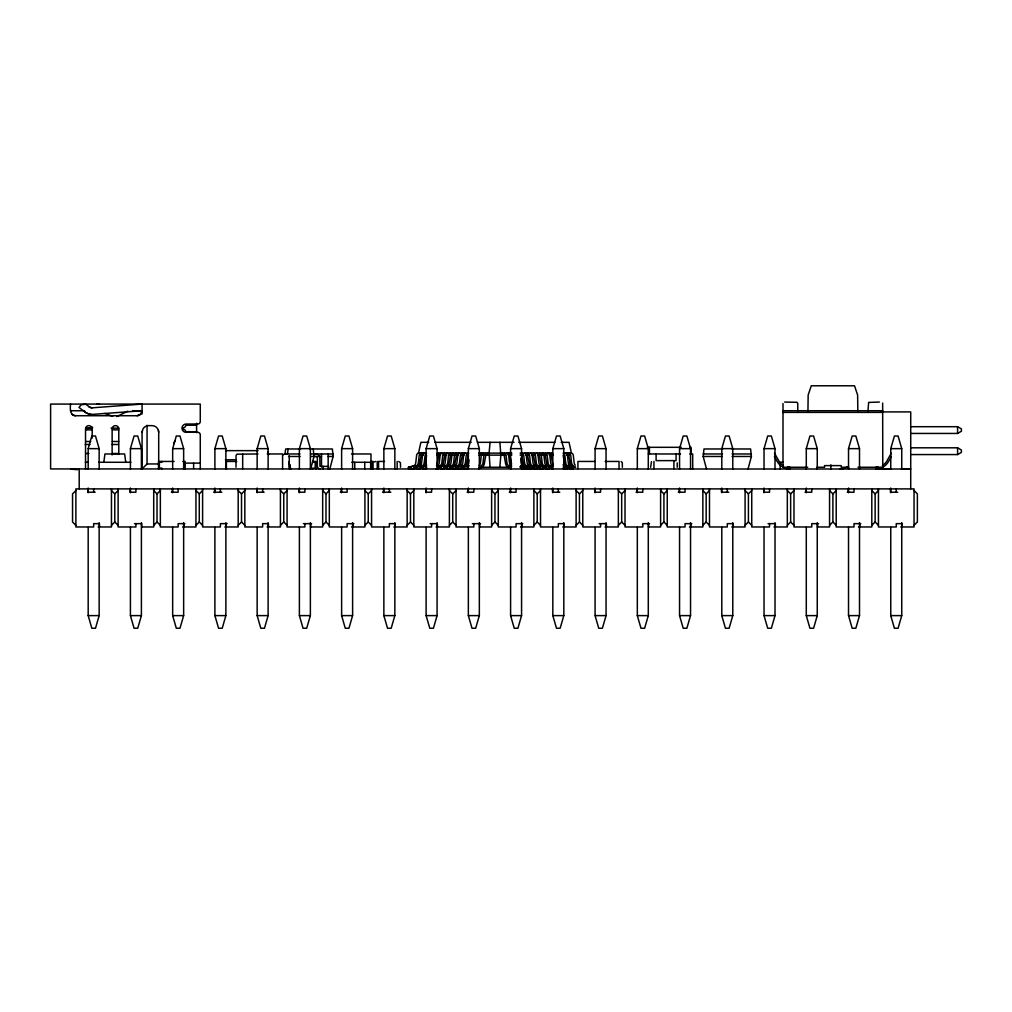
<?xml version="1.0" encoding="UTF-8"?>
<svg xmlns="http://www.w3.org/2000/svg" width="1012" height="1012" viewBox="0 0 1012 1012"><rect width="100%" height="100%" fill="white"/><g stroke="black" fill="none" stroke-linecap="round" stroke-linejoin="round"><path stroke-width="1.5" d="M783.01 403.51L782.997 467.266L807.74 467.266M499.865 467.266L500.839 455.134L499.865 442.32M490.061 442.32L489.087 453.136L490.061 467.266M469.011 459.802L468.682 462.699A3.77 2.656 -90 0 1 466.57 465.786L461.333 467.266L461.611 469.226M142.072 432.288L142.958 428.962A6.654 6.654 0 0 1 148.713 425.635L152.04 425.635A6.654 6.654 0 0 1 158.694 432.288L158.694 468.935M103.806 462.282L104.944 453.971L124.628 453.971L125.779 462.282M522.432 469.226L522.711 467.266L520.092 466.532M528.315 469.226L528.593 467.266L526 467.266L525.734 469.226L521.762 468.113M534.197 469.226L534.475 467.266L531.882 467.266L531.604 469.226L527.644 468.113M540.079 469.226L540.357 467.266L537.764 467.266L537.486 469.226L532.211 467.734M545.961 469.226L546.227 467.266L543.646 467.266L543.368 469.226L539.409 468.113M551.831 469.226L552.109 467.266L549.529 467.266L549.25 469.226L546.606 468.48M563.595 469.226L563.874 467.266M569.478 469.226L569.756 467.266L567.163 467.266L566.884 469.226L562.925 468.113M565.518 453.136A2.745 1.948 -90 0 1 567.441 455.438L568.276 462.699A3.77 2.656 -90 0 0 570.388 465.786L575.626 467.266L573.045 467.266L572.767 469.226L568.807 468.113M479.372 455.817L479.941 455.134M287.408 453.971L288.205 448.974M706.502 468.935L703.176 456.463L703.972 448.974L722.619 448.974M569.339 465.76L570.224 461.206M408.684 469.226L408.405 467.266L413.655 465.786A3.77 2.656 -90 0 0 415.768 462.699L416.602 455.438A2.745 1.948 -90 0 1 418.513 453.136L420.878 442.32L428.734 442.32M310.697 468.935L314.024 456.463L313.227 448.974M329.823 468.935L333.15 456.463L332.353 448.974L310.102 448.974M748.07 468.935L751.397 456.463L750.6 448.974L731.954 448.974M88.183 469.125L88.183 448.645L91.839 436.008L95.495 436.008L99.151 448.645L99.151 469.125M130.421 469.125L130.421 448.645L134.077 436.008L137.733 436.008L141.402 448.645L141.402 469.125M99.151 522.685L99.151 615.612L95.495 628.25L91.839 628.25L88.183 615.612L88.183 527.404M172.66 469.125L172.66 448.645L176.316 436.008L179.984 436.008L183.64 448.645L183.64 469.125M141.402 522.685L141.402 615.612L137.733 628.25L134.077 628.25L130.421 615.612L130.421 527.404M214.898 469.125L214.898 448.645L218.567 436.008L222.223 436.008L225.878 448.645L225.878 469.125M183.64 522.685L183.64 615.612L179.984 628.25L176.316 628.25L172.66 615.612L172.66 527.404M257.149 469.125L257.149 448.645L260.805 436.008L264.461 436.008L268.117 448.645L268.117 469.125M225.878 522.685L225.878 615.612L222.223 628.25L218.567 628.25L214.898 615.612L214.898 527.404M299.388 469.125L299.388 448.645L303.043 436.008L306.699 436.008L310.368 448.645L310.368 469.125M268.117 522.685L268.117 615.612L264.461 628.25L260.805 628.25L257.149 615.612L257.149 527.404M341.626 469.125L341.626 448.645L345.282 436.008L348.95 436.008L352.606 448.645L352.606 469.125M310.368 522.685L310.368 615.612L306.699 628.25L303.043 628.25L299.388 615.612L299.388 527.404M383.864 469.125L383.864 448.645L387.533 436.008L391.189 436.008L394.844 448.645L394.844 469.125M352.606 522.685L352.606 615.612L348.95 628.25L345.282 628.25L341.626 615.612L341.626 527.404M426.115 469.125L426.115 448.645L429.771 436.008L433.427 436.008L437.083 448.645L437.083 469.125M394.844 522.685L394.844 615.612L391.189 628.25L387.533 628.25L383.864 615.612L383.864 527.404M468.354 469.125L468.354 448.645L472.009 436.008L475.665 436.008L479.334 448.645L479.334 469.125M437.083 522.685L437.083 615.612L433.427 628.25L429.771 628.25L426.115 615.612L426.115 527.404M510.592 469.125L510.592 448.645L514.248 436.008L517.916 436.008L521.572 448.645L521.572 469.125M479.334 522.685L479.334 615.612L475.665 628.25L472.009 628.25L468.354 615.612L468.354 527.404M552.83 469.125L552.83 448.645L556.499 436.008L560.155 436.008L563.81 448.645L563.81 469.125M521.572 522.685L521.572 615.612L517.916 628.25L514.248 628.25L510.592 615.612L510.592 527.404M595.081 469.125L595.081 448.645L598.737 436.008L602.393 436.008L606.049 448.645L606.049 469.125M563.81 522.685L563.81 615.612L560.155 628.25L556.499 628.25L552.83 615.612L552.83 527.404M637.32 469.125L637.32 448.645L640.975 436.008L644.631 436.008L648.287 448.645L648.287 469.125M606.049 522.685L606.049 615.612L602.393 628.25L598.737 628.25L595.081 615.612L595.081 527.404M679.558 469.125L679.558 448.645L683.214 436.008L686.87 436.008L690.538 448.645L690.538 469.125M648.287 522.685L648.287 615.612L644.631 628.25L640.975 628.25L637.32 615.612L637.32 527.404M721.796 469.125L721.796 448.645L725.452 436.008L729.121 436.008L732.777 448.645L732.777 469.125M690.538 522.685L690.538 615.612L686.87 628.25L683.214 628.25L679.558 615.612L679.558 527.404M764.035 469.125L764.035 448.645L767.703 436.008L771.359 436.008L775.015 448.645L775.015 469.125M732.777 522.685L732.777 615.612L729.121 628.25L725.452 628.25L721.796 615.612L721.796 527.404M806.286 469.125L806.286 448.645L809.942 436.008L813.597 436.008L817.253 448.645L817.253 469.125M775.015 522.685L775.015 615.612L771.359 628.25L767.703 628.25L764.035 615.612L764.035 527.404M848.524 469.125L848.524 448.645L852.18 436.008L855.836 436.008L859.504 448.645L859.504 469.125M817.253 522.685L817.253 615.612L813.597 628.25L809.942 628.25L806.286 615.612L806.286 527.404M890.762 469.125L890.762 448.645L894.418 436.008L898.087 436.008L901.743 448.645L901.743 469.125M859.504 522.685L859.504 615.612L855.836 628.25L852.18 628.25L848.524 615.612L848.524 527.404M901.743 522.685L901.743 615.612L898.087 628.25L894.418 628.25L890.762 615.612L890.762 527.404M426.558 455.438L425.533 463.597A5.768 4.073 -90 0 1 423.56 467.152M891.306 453.161L886.55 461.611A12.89 12.89 0 0 1 882.413 465.495M891.37 456.463L888.599 461.447A14.547 14.547 0 0 1 875.886 468.935M70.562 404.079C70.081 408.127 69.664 415.578 75.546 415.717L137.075 415.717L140.605 414.262L142.072 410.733L91.422 414.465A13.358 13.32 -90 0 1 84.666 411.783L79.025 407.469L81.049 404.825L85.716 404.205L88.714 406.508A6.679 6.667 90 0 0 92.092 407.836L142.059 404.079L142.072 414.06M75.875 490.554L72.548 493.881L72.548 521.99L75.875 525.317M111.459 525.317L114.786 521.99L114.786 493.881L118.113 490.554M147.056 425.242L147.056 463.951L142.072 468.935L142.072 431.302M153.71 525.317L157.024 521.99L157.024 493.881L160.351 490.554M202.602 525.317L199.275 521.99L199.275 493.881L202.602 490.554M195.948 525.317L199.275 521.99M238.187 525.317L241.514 521.99L241.514 493.881L244.841 490.554M280.425 525.317L283.752 521.99L283.752 493.881L287.079 490.554M322.664 525.317L325.99 521.99L325.99 493.881L329.317 490.554M364.915 525.317L368.241 521.99L368.241 493.881L371.568 490.554M407.153 525.317L410.48 521.99L410.48 493.881L413.807 490.554M449.391 525.317L452.718 521.99L452.718 493.881L456.045 490.554M491.63 525.317L494.957 521.99L494.957 493.881L498.283 490.554M540.522 525.317L537.208 521.99L537.208 493.881L540.522 490.554M533.881 525.317L537.208 521.99M576.119 525.317L579.446 521.99L579.446 493.881L582.773 490.554M618.357 525.317L621.684 521.99L621.684 493.881L625.011 490.554M660.596 525.317L663.923 521.99L663.923 493.881L667.25 490.554M702.847 525.317L706.161 521.99L706.161 493.881L709.488 490.554M745.085 525.317L748.412 521.99L748.412 493.881L751.739 490.554M793.977 525.317L790.65 521.99L790.65 493.881L793.977 490.554M787.323 525.317L790.65 521.99M829.562 525.317L832.889 521.99L832.889 493.881L836.216 490.554M871.8 525.317L875.127 521.99L875.127 493.881L878.454 490.554M914.051 525.317L917.378 521.99L917.378 493.881L914.051 490.554M374.377 461.94L375.604 461.447M651.45 461.674L650.627 467.266M911.508 433.44L957.58 433.44L961.4 431.251L961.4 428.886L957.58 426.697L911.508 426.697M911.508 454.565L957.592 454.565L961.4 452.377L961.4 450.011L957.592 447.81L911.508 447.81M127.727 411.163L118.189 415.957A7.35 7.337 -90 0 1 116.759 416.489M408.405 467.266L416.248 465.786A3.77 2.656 -90 0 0 418.348 462.699L419.183 455.438A2.745 1.948 -90 0 1 421.106 453.136M414.566 469.226L414.287 467.266L419.537 465.786A3.77 2.656 -90 0 0 421.637 462.699L422.485 455.438A2.745 1.948 -90 0 1 424.395 453.136M414.287 467.266L422.13 465.786A3.77 2.656 -90 0 0 424.23 462.699L425.065 455.438A2.745 1.948 -90 0 1 426.533 453.212M413.921 468.48L411.277 469.226L410.998 467.266M420.448 469.226L420.17 467.266L425.419 465.786A3.77 2.656 -90 0 0 426.621 464.976M420.17 467.266L426.697 466.152M421.118 468.113L417.159 469.226L416.881 467.266M427.001 468.113L423.029 469.226L422.763 467.266M437.146 466.532L439.765 465.786A3.77 2.656 -90 0 0 441.864 462.699L442.712 455.438A2.745 1.948 -90 0 1 444.622 453.136M438.082 469.226L437.804 467.266L443.054 465.786A3.77 2.656 -90 0 0 445.166 462.699L446.001 455.438A2.745 1.948 -90 0 1 447.911 453.136M437.804 467.266L445.647 465.786A3.77 2.656 -90 0 0 447.747 462.699L448.582 455.438A2.745 1.948 -90 0 1 450.504 453.136M436.109 468.86L438.753 468.113M443.964 469.226L443.686 467.266L448.936 465.786A3.77 2.656 -90 0 0 451.036 462.699L451.883 455.438A2.745 1.948 -90 0 1 453.793 453.136M443.686 467.266L451.529 465.786A3.77 2.656 -90 0 0 453.629 462.699L454.464 455.438A2.745 1.948 -90 0 1 456.387 453.136M444.635 468.113L440.675 469.226L440.397 467.266M449.847 469.226L449.568 467.266L454.818 465.786A3.77 2.656 -90 0 0 456.918 462.699L457.753 455.438A2.745 1.948 -90 0 1 459.676 453.136M449.568 467.266L457.399 465.786A3.77 2.656 -90 0 0 459.511 462.699L460.346 455.438A2.745 1.948 -90 0 1 462.269 453.136M449.189 468.48L446.558 469.226L446.279 467.266M455.729 469.226L455.451 467.266L460.7 465.786A3.77 2.656 -90 0 0 462.8 462.699L463.635 455.438A2.745 1.948 -90 0 1 465.558 453.136M455.451 467.266L463.281 465.786A3.77 2.656 -90 0 0 465.393 462.699L466.228 455.438A2.745 1.948 -90 0 1 468.139 453.136M456.399 468.113L452.427 469.226L452.162 467.266M461.333 467.266L469.163 465.786M463.597 467.734L458.309 469.226L458.031 467.266M468.151 468.113L464.192 469.226L463.913 467.266M478.587 468.48L481.598 467.607A5.768 4.073 -90 0 0 484.331 463.597L485.823 455.134M421.144 455.134L419.664 463.597A5.768 4.073 -90 0 1 417.678 467.152M450.542 455.134L449.062 463.597A5.768 4.073 -90 0 1 447.076 467.152M456.425 455.134L454.932 463.597A5.768 4.073 -90 0 1 452.959 467.152M87.007 428.544L92.079 427.38A13.156 13.156 0 0 1 92.712 427.279M438.791 455.134L437.298 463.597A5.768 4.073 -90 0 1 436.564 465.659M444.66 455.134L443.18 463.597A5.768 4.073 -90 0 1 441.194 467.152M462.307 455.134L460.814 463.597A5.768 4.073 -90 0 1 458.841 467.152M468.189 455.134L466.696 463.597A5.768 4.073 -90 0 1 464.71 467.152M77.507 469.669L70.676 469.188M285.662 453.971L285.207 453.996A4.162 4.162 0 0 0 283.221 454.818M875.848 467.266L877.024 467.215A12.89 12.89 0 0 0 878.15 467.063M784.667 402.068L796.963 402.283L797.772 403.51L797.785 410.733M879.39 402.068L868.638 402.409L867.992 410.733M70.562 410.733L84.641 410.733M132.597 410.733L142.148 410.733M782.997 410.733L882.78 410.733M881.288 411.909L910.724 411.909L910.724 488.897M782.997 412.39L882.78 412.39M196.594 425.23L185.791 425.23A2.492 2.492 0 0 1 183.298 427.722L183.298 429.379A2.492 2.492 0 0 1 185.791 431.871L196.594 431.871M85.944 428.19L92.484 428.19M111.08 428.19L118.821 428.19M85.944 429.847L92.181 429.847M112.446 429.847L118.682 429.847M85.944 441.498L90.612 441.498M112.446 441.498L118.682 441.498M435.021 442.32L471.187 442.32M477.474 442.32L514.02 442.32M518.739 442.32L554.892 442.32M561.179 442.32L569.048 442.32L571.4 453.136A2.745 1.948 -90 0 1 573.323 455.438L574.158 462.699A3.77 2.656 -90 0 0 575.284 465.204M85.236 444.47L89.967 444.47M112.079 444.47L118.391 444.47M647.3 447.317L681.202 447.317M689.918 447.317L691.032 447.317L691.032 453.971M88.183 448.645L99.151 448.645M130.421 448.645L141.402 448.645M172.66 448.645L183.64 448.645M214.898 448.645L225.878 448.645M257.149 448.645L268.117 448.645M299.388 448.645L310.368 448.645M341.626 448.645L352.606 448.645M383.864 448.645L394.844 448.645M426.115 448.645L437.083 448.645M468.354 448.645L479.334 448.645M510.592 448.645L521.572 448.645M552.83 448.645L563.81 448.645M595.081 448.645L606.049 448.645M637.32 448.645L648.287 448.645M679.558 448.645L690.538 448.645M721.796 448.645L732.777 448.645M764.035 448.645L775.015 448.645M806.286 448.645L817.253 448.645M848.524 448.645L859.504 448.645M890.762 448.645L901.743 448.645M300.716 448.974L285.713 448.974L284.916 453.971L299.931 453.971M225.6 450.644L258.022 450.644M418.513 453.136L426.368 453.136M437.336 453.136L468.695 453.136M478.967 453.136L511.806 453.136M520.13 453.136L552.527 453.136M563.482 453.136L571.4 453.136M85.754 453.49L88.892 453.49M112.345 453.49L118.606 453.49M258.022 453.971L236.859 454.186L236.024 455.628L236.024 467.266M267.244 453.971L282.588 453.971L282.588 468.708M310.886 453.971L333.15 453.971M351.518 453.971L370.987 453.971L370.987 468.935M648.376 453.971L680.507 453.971M689.817 453.971L692.701 453.971L692.701 468.935M703.176 453.971L722.442 453.971M732.093 453.971L751.397 453.971M420.094 455.134L423.231 455.134M437.336 455.134L440.473 455.134M443.61 455.134L446.747 455.134M449.568 455.134L458.031 455.134L458.031 453.136M460.852 455.134L463.989 455.134L463.913 453.136M478.967 455.134L505.545 455.134M511.806 455.134L508.366 455.134L508.366 453.136M520.13 455.134L522.711 455.134M525.898 455.134L529.036 455.134M535.297 455.134L531.882 455.134L531.882 453.136M546.265 455.134L537.764 455.134L537.764 453.136M549.389 455.134L552.527 455.134M566.619 455.134L569.756 455.134M288.521 456.463L300.058 456.463M310.912 456.463L321.5 456.463M328.154 456.463L333.15 456.463M703.176 456.463L722.378 456.463M732.093 456.463L751.397 456.463M225.398 459.79L236.315 459.79M174.14 461.447L158.53 461.447L158.53 468.935M182.919 461.447L185.133 461.447L185.133 468.935M236.732 461.447L226.384 461.447L226.384 468.935M370.847 461.447L373.061 461.447L373.061 468.935M384.459 461.447L378.551 461.447L378.551 468.935M398.779 461.447L400.448 462.686L400.499 467.266M594.828 461.447L577.941 461.447L577.941 468.708M605.201 461.447L619.028 461.447L619.028 468.708M783.174 462.18L780.189 462.18L780.189 468.935M85.425 462.282L87.753 462.282M98.619 462.282L130.965 462.282M351.809 462.282L370.987 462.282M184.5 463.116L200.275 463.116M147.056 463.951L158.694 463.951M328.154 466.443L319.931 466.279L319.817 457.576A4.162 4.162 0 0 0 316.225 453.996L315.769 453.971M479.055 467.266L510.87 467.266M520.13 467.266L522.711 467.266M816.924 467.266L824.578 467.266L824.578 465.609L841.2 465.609L841.2 467.266L848.853 467.266M858.037 467.266L882.78 467.266L882.654 403.092M879.744 469.011L890.585 469.011M901.426 469.011L910.724 469.011L50.6 468.935L50.6 404.079L200.275 404.079L200.275 421.536A2.492 2.492 0 0 1 197.783 424.028L186.132 424.028A4.162 4.162 0 0 0 181.983 428.19A4.162 4.162 0 0 0 186.132 432.352L188.548 431.618L197.783 432.352A2.492 2.492 0 0 1 200.275 434.844L200.275 468.935M95.128 492.212L87.854 492.212L87.854 488.897M171.407 492.212L178.15 492.212L178.15 488.897M213.646 492.212L221.843 492.212M264.094 492.212L256.808 492.212L256.808 488.897M340.374 492.212L347.116 492.212L347.116 488.897M382.612 492.212L390.809 492.212M467.101 492.212L473.844 492.212L473.844 488.897M509.34 492.212L516.082 492.212L516.082 488.897M559.775 492.212L552.501 492.212L552.501 488.897M636.067 492.212L642.81 492.212L642.81 488.897M678.306 492.212L685.048 492.212L685.048 488.897M728.741 492.212L721.467 492.212L721.467 488.897M805.021 492.212L811.776 492.212L811.776 488.897M847.272 492.212L854.014 492.212L854.014 488.897M897.707 492.212L890.433 492.212L890.433 488.897M134.457 523.647L141.731 523.647L141.731 526.974M184.892 523.647L178.15 523.647L178.15 526.974L160.351 526.974L160.351 488.897M227.131 523.647L220.388 523.647L220.388 526.974L202.602 526.974L202.602 488.897M303.423 523.647L311.62 523.647M353.858 523.647L347.116 523.647L347.116 526.974L329.317 526.974L329.317 488.897M430.138 523.647L437.424 523.647L437.424 526.974M472.389 523.647L480.586 523.647M522.824 523.647L516.082 523.647L516.082 526.974L498.283 526.974L498.283 488.897M599.104 523.647L606.39 523.647L606.39 526.974M649.552 523.647L642.81 523.647L642.81 526.974L625.011 526.974L625.011 488.897M691.791 523.647L685.048 523.647L685.048 526.974L667.25 526.974L667.25 488.897M768.07 523.647L775.344 523.647L775.344 526.974M818.518 523.647L811.776 523.647L811.776 526.974L793.977 526.974L793.977 488.897M860.757 523.647L854.014 523.647L854.014 526.974L836.216 526.974L836.216 488.897M98.101 526.974L111.459 526.974L111.459 488.897M141.528 526.974L153.71 526.974L153.71 488.897M182.59 526.974L195.948 526.974L195.948 488.897M224.828 526.974L238.187 526.974L238.187 488.897M267.079 526.974L280.425 526.974L280.425 488.897M310.494 526.974L322.664 526.974L322.664 488.897M351.556 526.974L364.915 526.974L364.915 488.897M393.794 526.974L407.153 526.974L407.153 488.897M436.045 526.974L449.391 526.974L449.391 488.897M479.46 526.974L491.63 526.974L491.63 488.897M520.522 526.974L533.881 526.974L533.881 488.897M562.761 526.974L576.119 526.974L576.119 488.897M605.012 526.974L618.357 526.974L618.357 488.897M648.426 526.974L660.596 526.974L660.596 488.897M689.488 526.974L702.847 526.974L702.847 488.897M731.727 526.974L745.085 526.974L745.085 488.897M773.978 526.974L787.323 526.974L787.323 488.897M817.392 526.974L829.562 526.974L829.562 488.897M858.454 526.974L871.8 526.974L871.8 488.897M900.693 526.974L914.051 526.974L914.051 488.897L75.875 488.897L75.875 526.974L93.673 526.974L93.673 523.647L99.492 523.647L99.492 526.974M88.183 615.612L99.151 615.612M130.421 615.612L141.402 615.612M172.66 615.612L183.64 615.612M214.898 615.612L225.878 615.612M257.149 615.612L268.117 615.612M299.388 615.612L310.368 615.612M341.626 615.612L352.606 615.612M383.864 615.612L394.844 615.612M426.115 615.612L437.083 615.612M468.354 615.612L479.334 615.612M510.592 615.612L521.572 615.612M552.83 615.612L563.81 615.612M595.081 615.612L606.049 615.612M637.32 615.612L648.287 615.612M679.558 615.612L690.538 615.612M721.796 615.612L732.777 615.612M764.035 615.612L775.015 615.612M806.286 615.612L817.253 615.612M848.524 615.612L859.504 615.612M890.762 615.612L901.743 615.612M789.929 467.266L788.753 467.215A12.89 12.89 0 0 1 787.627 467.063M568.769 455.134L570.262 463.597A5.768 4.073 -90 0 0 572.248 467.152M551.135 455.134L552.628 463.597A5.768 4.073 -90 0 0 553.121 465.178M545.253 455.134L546.746 463.597A5.768 4.073 -90 0 0 548.719 467.152M539.371 455.134L540.863 463.597A5.768 4.073 -90 0 0 542.849 467.152M533.501 455.134L534.981 463.597A5.768 4.073 -90 0 0 536.967 467.152M527.619 455.134L529.099 463.597A5.768 4.073 -90 0 0 531.085 467.152M521.737 455.134L523.229 463.597A5.768 4.073 -90 0 0 525.203 467.152M509.972 455.134L511.465 463.597A5.768 4.073 -90 0 0 511.591 464.141M504.102 455.134L505.583 463.597A5.768 4.073 -90 0 0 508.328 467.607L511.326 468.48M573.045 467.266L567.795 465.786A3.77 2.656 -90 0 1 565.695 462.699L564.86 455.438A2.745 1.948 -90 0 0 563.165 453.161M569.756 467.266L564.506 465.786A3.77 2.656 -90 0 1 563.115 464.71M563.229 466.152L567.163 467.266M552.78 466.532L550.161 465.786A3.77 2.656 -90 0 1 548.049 462.699L547.214 455.438A2.745 1.948 -90 0 0 545.291 453.136M552.109 467.266L546.86 465.786A3.77 2.656 -90 0 1 544.76 462.699L543.925 455.438A2.745 1.948 -90 0 0 542.002 453.136M549.529 467.266L544.279 465.786A3.77 2.656 -90 0 1 542.166 462.699L541.331 455.438A2.745 1.948 -90 0 0 539.421 453.136M546.227 467.266L540.99 465.786A3.77 2.656 -90 0 1 538.877 462.699L538.042 455.438A2.745 1.948 -90 0 0 536.12 453.136M543.646 467.266L538.397 465.786A3.77 2.656 -90 0 1 536.297 462.699L535.462 455.438A2.745 1.948 -90 0 0 533.539 453.136M540.357 467.266L535.108 465.786A3.77 2.656 -90 0 1 532.995 462.699L532.16 455.438A2.745 1.948 -90 0 0 530.25 453.136M537.764 467.266L532.514 465.786A3.77 2.656 -90 0 1 530.414 462.699L529.58 455.438A2.745 1.948 -90 0 0 527.657 453.136M534.475 467.266L529.225 465.786A3.77 2.656 -90 0 1 527.125 462.699L526.278 455.438A2.745 1.948 -90 0 0 524.368 453.136M531.882 467.266L526.632 465.786A3.77 2.656 -90 0 1 524.532 462.699L523.697 455.438A2.745 1.948 -90 0 0 521.775 453.136M528.593 467.266L523.343 465.786A3.77 2.656 -90 0 1 521.243 462.699L520.737 458.347M520.763 465.786L526 467.266M511.617 466.532L508.998 465.786A3.77 2.656 -90 0 1 506.898 462.699L506.051 455.438A2.745 1.948 -90 0 0 504.14 453.136M621.115 461.51L622.291 462.686L622.355 467.266M104.919 413.402L112.243 416.236A7.35 7.337 -90 0 0 112.724 416.413M563.178 455.21L564.38 463.597A5.768 4.073 -90 0 0 566.366 467.152M871.8 490.554L875.127 493.881M875.127 521.99L878.454 525.317M829.562 490.554L832.889 493.881M832.889 521.99L836.216 525.317M787.323 490.554L790.65 493.881M745.085 490.554L748.412 493.881M748.412 521.99L751.739 525.317M702.847 490.554L706.161 493.881M706.161 521.99L709.488 525.317M660.596 490.554L663.923 493.881M663.923 521.99L667.25 525.317M618.357 490.554L621.684 493.881M621.684 521.99L625.011 525.317M576.119 490.554L579.446 493.881M579.446 521.99L582.773 525.317M533.881 490.554L537.208 493.881M491.63 490.554L494.957 493.881M494.957 521.99L498.283 525.317M449.391 490.554L452.718 493.881M452.718 521.99L456.045 525.317M407.153 490.554L410.48 493.881M410.48 521.99L413.807 525.317M364.915 490.554L368.241 493.881M368.241 521.99L371.568 525.317M322.664 490.554L325.99 493.881M325.99 521.99L329.317 525.317M280.425 490.554L283.752 493.881M283.752 521.99L287.079 525.317M238.187 490.554L241.514 493.881M241.514 521.99L244.841 525.317M195.948 490.554L199.275 493.881M153.71 490.554L157.024 493.881M157.024 521.99L160.351 525.317M111.459 490.554L114.786 493.881M114.786 521.99L118.113 525.317M774.471 453.161L779.227 461.611A12.89 12.89 0 0 0 783.364 465.495M774.408 456.463L777.178 461.447A14.547 14.547 0 0 0 789.891 468.935M158.429 430.479L158.694 432.288M267.763 451.947L268.711 454.565M288.888 462.003L290.735 468.935M419.411 459.688L420.587 465.76M467.202 467.266L467.481 469.226M426.052 467.266L426.33 469.226M677.218 462.901L677.23 467.266M957.58 426.697L957.58 433.44M957.592 447.81L957.592 454.565M902.072 526.974L902.072 523.647L896.252 523.647L896.252 526.974L878.454 526.974L878.454 488.897M896.252 488.897L896.252 492.212M890.762 488.024L890.762 492.755M859.833 523.647L859.833 526.974M857.834 410.733L857.619 394.996L854.507 385.787L811.282 385.787L808.158 394.996L807.943 410.733M848.524 488.024L848.524 492.755M848.195 488.897L848.195 492.212M830.865 464.887L830.865 468.935M817.595 523.647L817.595 526.974M806.286 488.024L806.286 492.755M805.944 488.897L805.944 492.212M769.525 488.897L769.525 492.212L763.706 492.212L763.706 488.897M769.525 523.647L769.525 526.974L751.739 526.974L751.739 488.897M764.035 488.024L764.035 492.755M733.105 526.974L733.105 523.647L727.286 523.647L727.286 526.974L709.488 526.974L709.488 488.897M727.286 488.897L727.286 492.212M721.796 488.024L721.796 492.755M690.867 523.647L690.867 526.974M679.558 488.024L679.558 492.755M679.229 488.897L679.229 492.212M676.067 453.971L676.067 460.624L656.105 460.624L656.105 453.971M673.903 461.459L673.903 468.708M653.942 461.459L653.942 468.708M649.451 447.317L649.451 453.971M648.629 523.647L648.629 526.974M637.32 488.024L637.32 492.755M636.978 488.897L636.978 492.212M600.559 488.897L600.559 492.212L594.74 492.212L594.74 488.897M600.559 523.647L600.559 526.974L582.773 526.974L582.773 488.897M595.081 488.024L595.081 492.755M567.163 453.136L567.163 455.134M564.139 526.974L564.139 523.647L558.32 523.647L558.32 526.974L540.522 526.974L540.522 488.897M558.32 488.897L558.32 492.212M552.83 488.024L552.83 492.755M549.529 453.136L549.529 455.134M543.646 453.136L543.646 455.134M526 453.136L526 455.134M521.901 523.647L521.901 526.974M510.592 488.024L510.592 492.755M510.263 488.897L510.263 492.212M502.483 453.136L502.483 455.134M487.43 453.136L487.43 455.134M481.56 453.136L481.56 455.134M479.663 523.647L479.663 526.974M473.844 523.647L473.844 526.974L456.045 526.974L456.045 488.897M468.354 488.024L468.354 492.755M468.025 488.897L468.025 492.212M452.162 453.136L452.162 455.134M446.279 453.136L446.279 455.134M440.397 453.136L440.397 455.134M431.593 488.897L431.593 492.212L425.774 492.212L425.774 488.897M431.593 523.647L431.593 526.974L413.807 526.974L413.807 488.897M426.115 488.024L426.115 492.755M422.763 453.136L422.763 455.134M397.172 461.459L397.172 468.708M395.173 526.974L395.173 523.647L389.354 523.647L389.354 526.974L371.568 526.974L371.568 488.897M389.354 488.897L389.354 492.212M383.864 488.024L383.864 492.755M383.535 488.897L383.535 492.212M377.223 461.459L377.223 468.708M372.226 462.282L372.226 468.101M370.645 462.282L370.645 468.935M364.75 462.282L364.75 468.935M354.769 462.282L354.769 468.935M352.935 523.647L352.935 526.974M341.626 488.024L341.626 492.755M341.297 488.897L341.297 492.212M328.154 453.971L328.154 468.935M323.17 466.443L323.17 468.935M321.5 453.971L321.5 467.139M316.022 468.935L316.022 461.447L312.695 461.447L312.695 462.282L315.187 462.282L315.187 468.101L312.695 468.101L312.695 468.935M310.697 523.647L310.697 526.974M304.878 488.897L304.878 492.212L299.059 492.212L299.059 488.897M304.878 523.647L304.878 526.974L287.079 526.974L287.079 488.897M299.388 488.024L299.388 492.755M290.242 465.191L290.242 468.101M289.407 464.445L289.407 468.935M289.242 455.628L289.242 467.266M268.458 526.974L268.458 523.647L262.639 523.647L262.639 526.974L244.841 526.974L244.841 488.897M262.639 488.897L262.639 492.212M257.149 488.024L257.149 492.755M242.678 453.983L242.678 468.708M226.207 523.647L226.207 526.974M220.388 488.897L220.388 492.212M214.898 488.024L214.898 492.755M214.569 488.897L214.569 492.212M196.594 423.269L196.594 432.668M193.621 463.116L193.621 468.442M184.31 462.282L184.31 468.101M183.969 523.647L183.969 526.974M172.66 488.024L172.66 492.755M172.331 488.897L172.331 492.212M161.857 461.447L161.857 462.282L159.365 462.282L159.365 468.101L161.857 468.101L161.857 468.935M135.912 488.897L135.912 492.212L130.093 492.212L130.093 488.897M135.912 523.647L135.912 526.974L118.113 526.974L118.113 488.897M130.421 488.024L130.421 492.755M118.784 454.439L118.784 428.962A3.327 3.327 0 0 0 115.457 425.635A3.327 3.327 0 0 0 112.13 428.962L112.13 454.932M93.673 488.897L93.673 492.212M92.181 438.133L92.181 428.962A3.327 3.327 0 0 0 88.854 425.635A3.327 3.327 0 0 0 85.527 428.962L85.527 468.935M88.183 488.024L88.183 492.755M79.202 468.935L79.202 488.897M510.529 467.405A5.768 4.073 -90 0 1 510.149 467.152M479.764 467.152A5.768 4.073 -90 0 1 479.005 467.607M552.742 465.786A3.77 2.656 -90 0 1 550.642 462.699L549.807 455.438A2.745 1.948 -90 0 0 547.884 453.136M573.678 465.786A3.77 2.656 -90 0 1 571.565 462.699L570.73 455.438A2.745 1.948 -90 0 0 568.82 453.136M551.173 453.136A2.745 1.948 -90 0 1 553.045 455.122M511.591 465.786A3.77 2.656 -90 0 1 509.479 462.699L508.644 455.438A2.745 1.948 -90 0 0 506.721 453.136M479.093 465.393A3.77 2.656 -90 0 0 480.434 462.699L481.282 455.438A2.745 1.948 -90 0 1 483.192 453.136M480.928 465.786A3.77 2.656 -90 0 0 483.028 462.699L483.862 455.438A2.745 1.948 -90 0 1 485.785 453.136M479.233 453.3A2.745 1.948 -90 0 1 479.903 453.136M510.023 453.136A2.745 1.948 -90 0 1 511.591 454.262M436.83 455.438A2.745 1.948 -90 0 1 438.74 453.136M437.171 465.786A3.77 2.656 -90 0 0 439.284 462.699L440.119 455.438A2.745 1.948 -90 0 1 442.042 453.136M315.681 456.463A1.657 1.657 0 0 1 317.351 458.12L317.351 466.026A2.909 2.909 0 0 0 320.26 468.935M846.892 467A14.51 14.51 0 0 1 840.213 468.935M92.092 407.836A6.679 6.667 -90 0 1 88.714 406.508M91.422 414.465A13.358 13.32 90 0 1 84.666 411.783M173.659 443.99A3.327 3.327 0 0 1 175.329 441.105M140.605 414.25A4.971 4.921 0 0 1 137.075 415.717M75.546 415.717A4.971 4.921 0 0 1 72.016 414.25M99.404 404.319A10.462 10.449 -90 0 0 97.177 404.079A10.462 10.449 90 0 1 99.404 404.319"/></g></svg>
